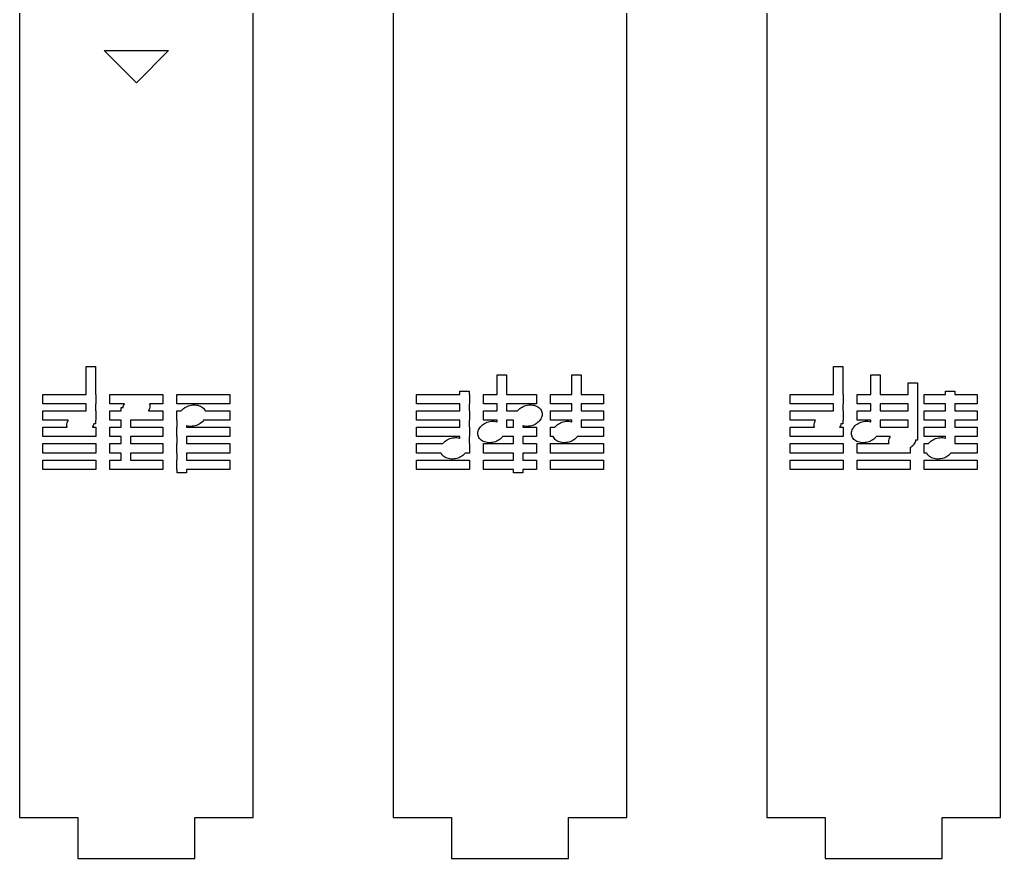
# Model space of a CAD drawing. Header units: metres. Extents: x -12 to 180, y -1275 to 154.
# Drawn here: x 0 to 84, y -773.5 to -701.7 of the extents above; entities that cross this region are included whole.
import ezdxf

# ---------------------------------------------------------------- set-up
doc = ezdxf.new("R2010")
doc.units = ezdxf.units.M

msp = doc.modelspace()

# ---------------------------------------------------------------- linework, layer by layer
for p, q in [((0, -620.022), (0, -770.022)), ((20, -770.022), (20, -620.022)), ((32, -620.022), (32, -770.022)), ((52, -770.022), (52, -620.022)), ((64, -620.022), (64, -770.022)), ((84, -770.022), (84, -620.022)), ((7.25, -704.372), (12.75, -704.372)), ((10, -707.122), (7.25, -704.372)), ((12.75, -704.372), (10, -707.122)), ((5.70001, -733.822), (5.70001, -731.422)), ((5.70001, -731.422), (6.5, -731.422)), ((6.5, -731.422), (6.5, -733.822)), ((69.7, -733.822), (69.7, -731.422)), ((69.7, -731.422), (70.5, -731.422)), ((70.5, -731.422), (70.5, -733.822)), ((40.9, -733.822), (40.9, -732.122)), ((40.9, -732.122), (41.7, -732.122)), ((41.7, -732.122), (41.7, -733.822)), ((47.3, -733.822), (47.3, -732.122)), ((47.3, -732.122), (48.1, -732.122)), ((48.1, -732.122), (48.1, -733.822)), ((72.9, -733.822), (72.9, -732.122)), ((72.9, -732.122), (73.7, -732.122)), ((73.7, -732.122), (73.7, -733.822)), ((76.1, -733.822), (76.1, -732.822)), ((76.1, -732.822), (76.9, -732.822)), ((76.9, -732.822), (76.9, -737.722)), ((2, -734.622), (2, -733.822)), ((2, -733.822), (5.70001, -733.822)), ((6.5, -733.822), (6.53334, -733.822)), ((6.53334, -733.822), (6.53334, -734.622)), ((7.73334, -734.622), (7.73334, -733.822)), ((7.73334, -733.822), (12.2667, -733.822)), ((12.2667, -733.822), (12.2667, -734.622)), ((13.4667, -734.622), (13.4667, -733.822)), ((13.4667, -733.822), (18, -733.822)), ((18, -733.822), (18, -734.622)), ((34, -734.622), (34, -733.822)), ((34, -733.822), (37.7, -733.822)), ((37.7, -733.822), (37.7, -733.522)), ((37.7, -733.522), (38.5, -733.522)), ((38.5, -733.522), (38.5, -733.822)), ((38.5, -733.822), (38.5333, -733.822)), ((38.5333, -733.822), (38.5333, -734.622)), ((39.7333, -734.622), (39.7333, -733.822)), ((39.7333, -733.822), (40.9, -733.822)), ((41.7, -733.822), (44.2667, -733.822)), ((44.2667, -733.822), (44.2667, -734.622)), ((45.4667, -734.622), (45.4667, -733.822)), ((45.4667, -733.822), (47.3, -733.822)), ((48.1, -733.822), (50, -733.822)), ((50, -733.822), (50, -734.622)), ((66, -734.622), (66, -733.822)), ((66, -733.822), (69.7, -733.822)), ((70.5, -733.822), (70.5333, -733.822)), ((70.5333, -733.822), (70.5333, -734.622)), ((71.7333, -734.622), (71.7333, -733.822)), ((71.7333, -733.822), (72.9, -733.822)), ((73.7, -733.822), (76.1, -733.822)), ((77.4667, -734.622), (77.4667, -733.822)), ((77.4667, -733.822), (79.3, -733.822)), ((79.3, -733.822), (79.3, -733.522)), ((79.3, -733.522), (80.1, -733.522)), ((80.1, -733.522), (80.1, -733.822)), ((80.1, -733.822), (82, -733.822)), ((82, -733.822), (82, -734.622)), ((5.70001, -734.622), (2, -734.622)), ((5.70001, -735.222), (5.70001, -734.622)), ((6.53334, -734.622), (6.5, -734.622)), ((6.5, -734.622), (6.5, -735.222)), ((8.9696, -734.622), (7.73334, -734.622)), ((8.70001, -735.222), (8.70001, -734.922)), ((8.70001, -734.922), (8.85715, -734.922)), ((8.85715, -734.922), (8.87283, -734.845)), ((8.87283, -734.845), (8.90482, -734.75)), ((8.90482, -734.75), (8.94879, -734.656)), ((8.94879, -734.656), (8.9696, -734.622)), ((11.1272, -734.999), (11.0952, -735.095)), ((11.1468, -734.903), (11.1272, -734.999)), ((12.2667, -734.622), (11.1307, -734.622)), ((11.1307, -734.622), (11.1483, -734.712)), ((11.1539, -734.807), (11.1468, -734.903)), ((11.1483, -734.712), (11.1539, -734.807)), ((18, -734.622), (13.4667, -734.622)), ((14.0332, -735.021), (14.1275, -734.951)), ((14.1275, -734.951), (14.2292, -734.889)), ((14.2292, -734.889), (14.3372, -734.835)), ((14.3372, -734.835), (14.4502, -734.789)), ((14.4502, -734.789), (14.5671, -734.753)), ((14.5671, -734.753), (14.6865, -734.726)), ((14.6865, -734.726), (14.8071, -734.709)), ((14.8071, -734.709), (14.9277, -734.702)), ((14.9277, -734.702), (15.0468, -734.705)), ((15.0468, -734.705), (15.1633, -734.718)), ((15.1633, -734.718), (15.2758, -734.741)), ((15.2758, -734.741), (15.3831, -734.774)), ((15.3831, -734.774), (15.484, -734.815)), ((15.484, -734.815), (15.5774, -734.866)), ((15.5774, -734.866), (15.6622, -734.925)), ((15.6622, -734.925), (15.7377, -734.992)), ((15.7377, -734.992), (15.8028, -735.066)), ((37.7, -734.622), (34, -734.622)), ((37.7, -735.222), (37.7, -734.622)), ((38.5333, -734.622), (38.5, -734.622)), ((38.5, -734.622), (38.5, -735.222)), ((40.9, -734.622), (39.7333, -734.622)), ((40.9, -735.222), (40.9, -734.622)), ((44.2667, -734.622), (41.7, -734.622)), ((41.7, -734.622), (41.7, -735.222)), ((42.8332, -735.021), (42.9275, -734.951)), ((42.9275, -734.951), (43.0292, -734.889)), ((43.0292, -734.889), (43.1372, -734.835)), ((43.1372, -734.835), (43.2502, -734.789)), ((43.2502, -734.789), (43.3671, -734.753)), ((43.3671, -734.753), (43.4865, -734.726)), ((43.4865, -734.726), (43.6071, -734.709)), ((43.6071, -734.709), (43.7277, -734.702)), ((43.7277, -734.702), (43.8468, -734.705)), ((43.8468, -734.705), (43.9633, -734.718)), ((43.9633, -734.718), (44.0758, -734.741)), ((44.0758, -734.741), (44.1831, -734.774)), ((44.1831, -734.774), (44.284, -734.815)), ((44.284, -734.815), (44.3774, -734.866)), ((44.3774, -734.866), (44.4622, -734.925)), ((44.4622, -734.925), (44.5377, -734.992)), ((44.5377, -734.992), (44.6028, -735.066)), ((47.3, -734.622), (45.4667, -734.622)), ((47.3, -735.222), (47.3, -734.622)), ((50, -734.622), (48.1, -734.622)), ((48.1, -734.622), (48.1, -735.222)), ((69.7, -734.622), (66, -734.622)), ((69.7, -735.222), (69.7, -734.622)), ((70.5333, -734.622), (70.5, -734.622)), ((70.5, -734.622), (70.5, -735.222)), ((72.9, -734.622), (71.7333, -734.622)), ((72.9, -735.222), (72.9, -734.622)), ((76.1, -734.622), (73.7, -734.622)), ((73.7, -734.622), (73.7, -735.222)), ((76.1, -735.222), (76.1, -734.622)), ((79.3, -734.622), (77.4667, -734.622)), ((79.3, -735.222), (79.3, -734.622)), ((82, -734.622), (80.1, -734.622)), ((80.1, -734.622), (80.1, -735.222)), ((2, -736.022), (2, -735.222)), ((2, -735.222), (5.70001, -735.222)), ((6.5, -735.222), (6.53334, -735.222)), ((6.53334, -735.222), (6.53334, -736.022)), ((7.73334, -736.022), (7.73334, -735.222)), ((7.73334, -735.222), (8.70001, -735.222)), ((11.0512, -735.188), (11.0304, -735.222)), ((11.0304, -735.222), (12.2667, -735.222)), ((11.0952, -735.095), (11.0512, -735.188)), ((12.2667, -735.222), (12.2667, -736.022)), ((13.4667, -736.022), (13.4667, -735.222)), ((13.4667, -735.222), (13.8374, -735.222)), ((13.8374, -735.222), (13.8707, -735.179)), ((13.8707, -735.179), (13.9473, -735.097)), ((13.9473, -735.097), (14.0332, -735.021)), ((15.8028, -735.066), (15.857, -735.145)), ((15.857, -735.145), (15.8956, -735.222)), ((15.8956, -735.222), (18, -735.222)), ((18, -735.222), (18, -736.022)), ((34, -736.022), (34, -735.222)), ((34, -735.222), (37.7, -735.222)), ((38.5, -735.222), (38.5333, -735.222)), ((38.5333, -735.222), (38.5333, -736.022)), ((39.7333, -736.022), (39.7333, -735.222)), ((39.7333, -735.222), (40.9, -735.222)), ((41.7, -735.222), (42.6375, -735.222)), ((42.6375, -735.222), (42.6707, -735.179)), ((42.6707, -735.179), (42.7473, -735.097)), ((42.7473, -735.097), (42.8332, -735.021)), ((44.6028, -735.066), (44.657, -735.145)), ((44.6952, -735.795), (44.6512, -735.888)), ((44.657, -735.145), (44.6996, -735.23)), ((44.7272, -735.699), (44.6952, -735.795)), ((44.6996, -735.23), (44.7301, -735.319)), ((44.7468, -735.603), (44.7272, -735.699)), ((44.7301, -735.319), (44.7483, -735.412)), ((44.7538, -735.507), (44.7468, -735.603)), ((44.7483, -735.412), (44.7538, -735.507)), ((45.4667, -736.022), (45.4667, -735.222)), ((45.4667, -735.222), (47.3, -735.222)), ((48.1, -735.222), (50, -735.222)), ((50, -735.222), (50, -736.022)), ((66, -736.022), (66, -735.222)), ((66, -735.222), (69.7, -735.222)), ((70.5, -735.222), (70.5333, -735.222)), ((70.5333, -735.222), (70.5333, -736.022)), ((71.7333, -736.022), (71.7333, -735.222)), ((71.7333, -735.222), (72.9, -735.222)), ((73.7, -735.222), (76.1, -735.222)), ((77.4667, -736.022), (77.4667, -735.222)), ((77.4667, -735.222), (79.3, -735.222)), ((80.1, -735.222), (82, -735.222)), ((82, -735.222), (82, -736.022)), ((4.16962, -736.022), (2, -736.022)), ((2, -737.422), (2, -736.622)), ((2, -736.622), (4.06934, -736.622)), ((4.04616, -736.438), (4.05322, -736.342)), ((4.05173, -736.532), (4.04616, -736.438)), ((4.06934, -736.622), (4.05173, -736.532)), ((4.05322, -736.342), (4.07285, -736.245)), ((4.07285, -736.245), (4.10483, -736.15)), ((4.10483, -736.15), (4.1488, -736.056)), ((4.1488, -736.056), (4.16962, -736.022)), ((6.25122, -736.588), (6.23041, -736.622)), ((6.23041, -736.622), (6.53334, -736.622)), ((6.2952, -736.495), (6.25122, -736.588)), ((6.32718, -736.399), (6.2952, -736.495)), ((6.34286, -736.322), (6.32718, -736.399)), ((6.5, -736.322), (6.34286, -736.322)), ((6.53334, -736.022), (6.5, -736.022)), ((6.5, -736.022), (6.5, -736.322)), ((6.53334, -736.622), (6.53334, -737.422)), ((8.70001, -736.022), (7.73334, -736.022)), ((7.73334, -737.422), (7.73334, -736.622)), ((7.73334, -736.622), (8.70001, -736.622)), ((8.70001, -736.622), (8.70001, -736.022)), ((12.2667, -736.022), (9.5, -736.022)), ((9.5, -736.022), (9.5, -736.622)), ((9.5, -736.622), (12.2667, -736.622)), ((12.2667, -736.622), (12.2667, -737.422)), ((13.5, -736.022), (13.4667, -736.022)), ((13.4667, -737.422), (13.4667, -736.622)), ((13.4667, -736.622), (13.5, -736.622)), ((13.5, -736.622), (13.5, -736.022)), ((14.3242, -736.503), (14.3, -736.496)), ((14.3, -736.496), (14.3, -736.622)), ((14.3, -736.622), (18, -736.622)), ((14.4367, -736.526), (14.3242, -736.503)), ((14.5531, -736.54), (14.4367, -736.526)), ((14.6723, -736.543), (14.5531, -736.54)), ((14.7929, -736.535), (14.6723, -736.543)), ((14.9135, -736.518), (14.7929, -736.535)), ((15.0329, -736.492), (14.9135, -736.518)), ((15.1498, -736.455), (15.0329, -736.492)), ((15.2628, -736.41), (15.1498, -736.455)), ((15.3707, -736.355), (15.2628, -736.41)), ((15.4724, -736.293), (15.3707, -736.355)), ((15.5668, -736.224), (15.4724, -736.293)), ((15.6527, -736.148), (15.5668, -736.224)), ((15.7293, -736.066), (15.6527, -736.148)), ((15.7625, -736.022), (15.7293, -736.066)), ((18, -736.022), (15.7625, -736.022)), ((18, -736.622), (18, -737.422)), ((37.7, -736.022), (34, -736.022)), ((34, -737.422), (34, -736.622)), ((34, -736.622), (37.7, -736.622)), ((37.7, -736.622), (37.7, -736.022)), ((38.5333, -736.022), (38.5, -736.022)), ((38.5, -736.022), (38.5, -736.622)), ((38.5, -736.622), (38.5333, -736.622)), ((38.5333, -736.622), (38.5333, -737.422)), ((39.3488, -736.756), (39.4043, -736.666)), ((39.4043, -736.666), (39.4707, -736.579)), ((39.4707, -736.579), (39.5473, -736.497)), ((39.5473, -736.497), (39.6332, -736.421)), ((39.6332, -736.421), (39.7276, -736.351)), ((39.7276, -736.351), (39.8293, -736.289)), ((40.9, -736.022), (39.7333, -736.022)), ((39.8293, -736.289), (39.9372, -736.235)), ((39.9372, -736.235), (40.0502, -736.189)), ((40.0502, -736.189), (40.1671, -736.153)), ((40.1671, -736.153), (40.2865, -736.126)), ((40.2865, -736.126), (40.4071, -736.109)), ((40.4071, -736.109), (40.5277, -736.102)), ((40.5277, -736.102), (40.6469, -736.105)), ((40.6469, -736.105), (40.7633, -736.118)), ((40.7633, -736.118), (40.8758, -736.141)), ((40.8758, -736.141), (40.9, -736.148)), ((40.9, -736.148), (40.9, -736.022)), ((42.3, -736.022), (41.7, -736.022)), ((41.7, -736.022), (41.7, -736.622)), ((41.7, -736.622), (42.3, -736.622)), ((42.3, -736.622), (42.3, -736.022)), ((43.1242, -736.503), (43.1, -736.496)), ((43.1, -736.496), (43.1, -736.622)), ((43.1, -736.622), (44.2667, -736.622)), ((43.2367, -736.526), (43.1242, -736.503)), ((43.3531, -736.54), (43.2367, -736.526)), ((43.4723, -736.543), (43.3531, -736.54)), ((43.5929, -736.535), (43.4723, -736.543)), ((43.7135, -736.518), (43.5929, -736.535)), ((43.8329, -736.492), (43.7135, -736.518)), ((43.9498, -736.455), (43.8329, -736.492)), ((44.0628, -736.41), (43.9498, -736.455)), ((44.1707, -736.355), (44.0628, -736.41)), ((44.2724, -736.293), (44.1707, -736.355)), ((44.2667, -736.622), (44.2667, -737.422)), ((44.3668, -736.224), (44.2724, -736.293)), ((44.4527, -736.148), (44.3668, -736.224)), ((44.5293, -736.066), (44.4527, -736.148)), ((44.5957, -735.979), (44.5293, -736.066)), ((44.6512, -735.888), (44.5957, -735.979)), ((47.3, -736.022), (45.4667, -736.022)), ((45.4667, -737.422), (45.4667, -736.622)), ((45.4667, -736.622), (45.8374, -736.622)), ((45.8374, -736.622), (45.8707, -736.579)), ((45.8707, -736.579), (45.9473, -736.497)), ((45.9473, -736.497), (46.0332, -736.421)), ((46.0332, -736.421), (46.1275, -736.351)), ((46.1275, -736.351), (46.2292, -736.289)), ((46.2292, -736.289), (46.3372, -736.235)), ((46.3372, -736.235), (46.4502, -736.189)), ((46.4502, -736.189), (46.5671, -736.153)), ((46.5671, -736.153), (46.6865, -736.126)), ((46.6865, -736.126), (46.8071, -736.109)), ((46.8071, -736.109), (46.9277, -736.102)), ((46.9277, -736.102), (47.0468, -736.105)), ((47.0468, -736.105), (47.1633, -736.118)), ((47.1633, -736.118), (47.2758, -736.141)), ((47.2758, -736.141), (47.3, -736.148)), ((47.3, -736.148), (47.3, -736.022)), ((50, -736.022), (48.1, -736.022)), ((48.1, -736.022), (48.1, -736.622)), ((48.1, -736.622), (50, -736.622)), ((50, -736.622), (50, -737.422)), ((68.1696, -736.022), (66, -736.022)), ((66, -737.422), (66, -736.622)), ((66, -736.622), (68.0693, -736.622)), ((68.0462, -736.438), (68.0532, -736.342)), ((68.0517, -736.532), (68.0462, -736.438)), ((68.0693, -736.622), (68.0517, -736.532)), ((68.0532, -736.342), (68.0728, -736.245)), ((68.0728, -736.245), (68.1048, -736.15)), ((68.1048, -736.15), (68.1488, -736.056)), ((68.1488, -736.056), (68.1696, -736.022)), ((70.2512, -736.588), (70.2304, -736.622)), ((70.2304, -736.622), (70.5333, -736.622)), ((70.2952, -736.495), (70.2512, -736.588)), ((70.3272, -736.399), (70.2952, -736.495)), ((70.3429, -736.322), (70.3272, -736.399)), ((70.5, -736.322), (70.3429, -736.322)), ((70.5333, -736.022), (70.5, -736.022)), ((70.5, -736.022), (70.5, -736.322)), ((70.5333, -736.622), (70.5333, -737.422)), ((71.3488, -736.756), (71.4043, -736.666)), ((71.4043, -736.666), (71.4707, -736.579)), ((71.4707, -736.579), (71.5473, -736.497)), ((71.5473, -736.497), (71.6332, -736.421)), ((71.6332, -736.421), (71.7276, -736.351)), ((71.7276, -736.351), (71.8293, -736.289)), ((72.9, -736.022), (71.7333, -736.022)), ((71.8293, -736.289), (71.9372, -736.235)), ((71.9372, -736.235), (72.0502, -736.189)), ((72.0502, -736.189), (72.1671, -736.153)), ((72.1671, -736.153), (72.2865, -736.126)), ((72.2865, -736.126), (72.4071, -736.109)), ((72.4071, -736.109), (72.5277, -736.102)), ((72.5277, -736.102), (72.6469, -736.105)), ((72.6469, -736.105), (72.7633, -736.118)), ((72.7633, -736.118), (72.8758, -736.141)), ((72.8758, -736.141), (72.9, -736.148)), ((72.9, -736.148), (72.9, -736.022)), ((76.1, -736.022), (73.7, -736.022)), ((73.7, -736.022), (73.7, -736.622)), ((73.7, -736.622), (76.1, -736.622)), ((76.1, -736.622), (76.1, -736.022)), ((79.3, -736.022), (77.4667, -736.022)), ((77.4667, -737.422), (77.4667, -736.622)), ((77.4667, -736.622), (79.3, -736.622)), ((79.3, -736.622), (79.3, -736.022)), ((82, -736.022), (80.1, -736.022)), ((80.1, -736.022), (80.1, -736.622)), ((80.1, -736.622), (82, -736.622)), ((82, -736.622), (82, -737.422)), ((6.53334, -737.422), (2, -737.422)), ((8.70001, -737.422), (7.73334, -737.422)), ((8.70001, -738.022), (8.70001, -737.422)), ((12.2667, -737.422), (9.5, -737.422)), ((9.5, -737.422), (9.5, -738.022)), ((13.5, -737.422), (13.4667, -737.422)), ((13.5, -738.022), (13.5, -737.422)), ((18, -737.422), (14.3, -737.422)), ((14.3, -737.422), (14.3, -738.022)), ((37.7, -737.422), (34, -737.422)), ((37.0865, -737.526), (37.2071, -737.509)), ((37.2071, -737.509), (37.3277, -737.502)), ((37.3277, -737.502), (37.4469, -737.505)), ((37.4469, -737.505), (37.5633, -737.518)), ((37.5633, -737.518), (37.6758, -737.541)), ((37.7, -737.548), (37.7, -737.422)), ((38.5333, -737.422), (38.5, -737.422)), ((38.5, -737.422), (38.5, -738.022)), ((39.2462, -737.138), (39.2532, -737.042)), ((39.2517, -737.232), (39.2462, -737.138)), ((39.2699, -737.325), (39.2517, -737.232)), ((39.2532, -737.042), (39.2728, -736.945)), ((39.3004, -737.414), (39.2699, -737.325)), ((39.2728, -736.945), (39.3048, -736.85)), ((39.343, -737.499), (39.3004, -737.414)), ((39.3048, -736.85), (39.3488, -736.756)), ((39.3972, -737.579), (39.343, -737.499)), ((41.3293, -737.466), (41.2527, -737.548)), ((41.3625, -737.422), (41.3293, -737.466)), ((42.3, -737.422), (41.3625, -737.422)), ((42.3, -738.022), (42.3, -737.422)), ((44.2667, -737.422), (43.1, -737.422)), ((43.1, -737.422), (43.1, -738.022)), ((45.7044, -737.422), (45.4667, -737.422)), ((45.743, -737.499), (45.7044, -737.422)), ((45.7971, -737.579), (45.743, -737.499)), ((47.7293, -737.466), (47.6527, -737.548)), ((47.7625, -737.422), (47.7293, -737.466)), ((50, -737.422), (47.7625, -737.422)), ((70.5333, -737.422), (66, -737.422)), ((71.2462, -737.138), (71.2532, -737.042)), ((71.2517, -737.232), (71.2462, -737.138)), ((71.2699, -737.325), (71.2517, -737.232)), ((71.2532, -737.042), (71.2728, -736.945)), ((71.3004, -737.414), (71.2699, -737.325)), ((71.2728, -736.945), (71.3048, -736.85)), ((71.343, -737.499), (71.3004, -737.414)), ((71.3048, -736.85), (71.3488, -736.756)), ((71.3972, -737.579), (71.343, -737.499)), ((73.3293, -737.466), (73.2527, -737.548)), ((73.3625, -737.422), (73.3293, -737.466)), ((74.5696, -737.422), (73.3625, -737.422)), ((74.5048, -737.55), (74.5488, -737.456)), ((74.5488, -737.456), (74.5696, -737.422)), ((79.3, -737.422), (77.4667, -737.422)), ((78.6865, -737.526), (78.8071, -737.509)), ((78.8071, -737.509), (78.9277, -737.502)), ((78.9277, -737.502), (79.0468, -737.505)), ((79.0468, -737.505), (79.1633, -737.518)), ((79.1633, -737.518), (79.2758, -737.541)), ((79.3, -737.548), (79.3, -737.422)), ((82, -737.422), (80.1, -737.422)), ((80.1, -737.422), (80.1, -738.022)), ((2, -738.822), (2, -738.022)), ((2, -738.022), (6.53334, -738.022)), ((6.53334, -738.022), (6.53334, -738.822)), ((7.73334, -738.822), (7.73334, -738.022)), ((7.73334, -738.022), (8.70001, -738.022)), ((9.5, -738.022), (12.2667, -738.022)), ((12.2667, -738.022), (12.2667, -738.822)), ((13.4667, -738.822), (13.4667, -738.022)), ((13.4667, -738.022), (13.5, -738.022)), ((14.3, -738.022), (18, -738.022)), ((18, -738.022), (18, -738.822)), ((34, -738.822), (34, -738.022)), ((34, -738.022), (36.2375, -738.022)), ((36.2375, -738.022), (36.2707, -737.979)), ((36.2707, -737.979), (36.3473, -737.897)), ((36.3473, -737.897), (36.4332, -737.821)), ((36.4332, -737.821), (36.5276, -737.751)), ((36.5276, -737.751), (36.6293, -737.689)), ((36.6293, -737.689), (36.7372, -737.635)), ((36.7372, -737.635), (36.8502, -737.589)), ((36.8502, -737.589), (36.9671, -737.553)), ((36.9671, -737.553), (37.0865, -737.526)), ((37.6758, -737.541), (37.7, -737.548)), ((38.5, -738.022), (38.5333, -738.022)), ((38.5333, -738.022), (38.5333, -738.822)), ((39.4623, -737.652), (39.3972, -737.579)), ((39.5378, -737.719), (39.4623, -737.652)), ((39.6226, -737.778), (39.5378, -737.719)), ((39.716, -737.829), (39.6226, -737.778)), ((39.8169, -737.871), (39.716, -737.829)), ((39.7333, -738.822), (39.7333, -738.022)), ((39.7333, -738.022), (42.3, -738.022)), ((39.9242, -737.903), (39.8169, -737.871)), ((40.0367, -737.926), (39.9242, -737.903)), ((40.1532, -737.94), (40.0367, -737.926)), ((40.2723, -737.943), (40.1532, -737.94)), ((40.3929, -737.935), (40.2723, -737.943)), ((40.5135, -737.918), (40.3929, -737.935)), ((40.6329, -737.892), (40.5135, -737.918)), ((40.7498, -737.855), (40.6329, -737.892)), ((40.8628, -737.81), (40.7498, -737.855)), ((40.9708, -737.755), (40.8628, -737.81)), ((41.0725, -737.693), (40.9708, -737.755)), ((41.1668, -737.624), (41.0725, -737.693)), ((41.2527, -737.548), (41.1668, -737.624)), ((43.1, -738.022), (44.2667, -738.022)), ((44.2667, -738.022), (44.2667, -738.822)), ((45.4667, -738.822), (45.4667, -738.022)), ((45.4667, -738.022), (50, -738.022)), ((45.8623, -737.652), (45.7971, -737.579)), ((45.9377, -737.719), (45.8623, -737.652)), ((46.0226, -737.778), (45.9377, -737.719)), ((46.116, -737.829), (46.0226, -737.778)), ((46.2169, -737.871), (46.116, -737.829)), ((46.3242, -737.903), (46.2169, -737.871)), ((46.4367, -737.926), (46.3242, -737.903)), ((46.5531, -737.94), (46.4367, -737.926)), ((46.6723, -737.943), (46.5531, -737.94)), ((46.7929, -737.935), (46.6723, -737.943)), ((46.9135, -737.918), (46.7929, -737.935)), ((47.0329, -737.892), (46.9135, -737.918)), ((47.1498, -737.855), (47.0329, -737.892)), ((47.2628, -737.81), (47.1498, -737.855)), ((47.3707, -737.755), (47.2628, -737.81)), ((47.4724, -737.693), (47.3707, -737.755)), ((47.5668, -737.624), (47.4724, -737.693)), ((47.6527, -737.548), (47.5668, -737.624)), ((50, -738.022), (50, -738.822)), ((66, -738.822), (66, -738.022)), ((66, -738.022), (70.5333, -738.022)), ((70.5333, -738.022), (70.5333, -738.822)), ((71.4623, -737.652), (71.3972, -737.579)), ((71.5378, -737.719), (71.4623, -737.652)), ((71.6226, -737.778), (71.5378, -737.719)), ((71.716, -737.829), (71.6226, -737.778)), ((71.8169, -737.871), (71.716, -737.829)), ((71.7333, -738.822), (71.7333, -738.022)), ((71.7333, -738.022), (74.4693, -738.022)), ((71.9242, -737.903), (71.8169, -737.871)), ((72.0367, -737.926), (71.9242, -737.903)), ((72.1532, -737.94), (72.0367, -737.926)), ((72.2723, -737.943), (72.1532, -737.94)), ((72.3929, -737.935), (72.2723, -737.943)), ((72.5135, -737.918), (72.3929, -737.935)), ((72.6329, -737.892), (72.5135, -737.918)), ((72.7498, -737.855), (72.6329, -737.892)), ((72.8628, -737.81), (72.7498, -737.855)), ((72.9708, -737.755), (72.8628, -737.81)), ((73.0725, -737.693), (72.9708, -737.755)), ((73.1668, -737.624), (73.0725, -737.693)), ((73.2527, -737.548), (73.1668, -737.624)), ((74.4461, -737.838), (74.4532, -737.742)), ((74.4517, -737.932), (74.4461, -737.838)), ((74.4693, -738.022), (74.4517, -737.932)), ((74.4532, -737.742), (74.4728, -737.645)), ((74.4728, -737.645), (74.5048, -737.55)), ((76.3668, -738.324), (76.2724, -738.393)), ((76.4527, -738.247), (76.3668, -738.324)), ((76.5293, -738.166), (76.4527, -738.247)), ((76.5957, -738.079), (76.5293, -738.166)), ((76.6512, -737.988), (76.5957, -738.079)), ((76.6952, -737.895), (76.6512, -737.988)), ((76.7272, -737.799), (76.6952, -737.895)), ((76.7428, -737.722), (76.7272, -737.799)), ((76.9, -737.722), (76.7428, -737.722)), ((77.4667, -738.822), (77.4667, -738.022)), ((77.4667, -738.022), (77.8374, -738.022)), ((77.8374, -738.022), (77.8707, -737.979)), ((77.8707, -737.979), (77.9473, -737.897)), ((77.9473, -737.897), (78.0332, -737.821)), ((78.0332, -737.821), (78.1275, -737.751)), ((78.1275, -737.751), (78.2292, -737.689)), ((78.2292, -737.689), (78.3372, -737.635)), ((78.3372, -737.635), (78.4502, -737.589)), ((78.4502, -737.589), (78.5671, -737.553)), ((78.5671, -737.553), (78.6865, -737.526)), ((79.2758, -737.541), (79.3, -737.548)), ((80.1, -738.022), (82, -738.022)), ((82, -738.022), (82, -738.822)), ((6.53334, -738.822), (2, -738.822)), ((8.70001, -738.822), (7.73334, -738.822)), ((8.70001, -739.422), (8.70001, -738.822)), ((12.2667, -738.822), (9.5, -738.822)), ((9.5, -738.822), (9.5, -739.422)), ((13.5, -738.822), (13.4667, -738.822)), ((13.5, -739.422), (13.5, -738.822)), ((18, -738.822), (14.3, -738.822)), ((14.3, -738.822), (14.3, -739.422)), ((36.1044, -738.822), (34, -738.822)), ((36.143, -738.899), (36.1044, -738.822)), ((36.1972, -738.979), (36.143, -738.899)), ((36.2623, -739.052), (36.1972, -738.979)), ((36.3378, -739.119), (36.2623, -739.052)), ((36.4226, -739.178), (36.3378, -739.119)), ((36.516, -739.229), (36.4226, -739.178)), ((37.7708, -739.155), (37.6628, -739.21)), ((37.8725, -739.093), (37.7708, -739.155)), ((37.9668, -739.024), (37.8725, -739.093)), ((38.0527, -738.947), (37.9668, -739.024)), ((38.1293, -738.866), (38.0527, -738.947)), ((38.1626, -738.822), (38.1293, -738.866)), ((38.5333, -738.822), (38.1626, -738.822)), ((42.3, -738.822), (39.7333, -738.822)), ((42.3, -739.422), (42.3, -738.822)), ((44.2667, -738.822), (43.1, -738.822)), ((43.1, -738.822), (43.1, -739.422)), ((50, -738.822), (45.4667, -738.822)), ((70.5333, -738.822), (66, -738.822)), ((76.2667, -738.822), (71.7333, -738.822)), ((76.2724, -738.393), (76.2667, -738.397)), ((76.2667, -738.397), (76.2667, -738.822)), ((77.7044, -738.822), (77.4667, -738.822)), ((77.743, -738.899), (77.7044, -738.822)), ((77.7971, -738.979), (77.743, -738.899)), ((77.8623, -739.052), (77.7971, -738.979)), ((77.9377, -739.119), (77.8623, -739.052)), ((78.0226, -739.178), (77.9377, -739.119)), ((78.116, -739.229), (78.0226, -739.178)), ((79.3707, -739.155), (79.2628, -739.21)), ((79.4724, -739.093), (79.3707, -739.155)), ((79.5668, -739.024), (79.4724, -739.093)), ((79.6527, -738.947), (79.5668, -739.024)), ((79.7293, -738.866), (79.6527, -738.947)), ((79.7625, -738.822), (79.7293, -738.866)), ((82, -738.822), (79.7625, -738.822)), ((2, -740.222), (2, -739.422)), ((2, -739.422), (6.53334, -739.422)), ((6.53334, -739.422), (6.53334, -740.222)), ((7.73334, -740.222), (7.73334, -739.422)), ((7.73334, -739.422), (8.70001, -739.422)), ((9.5, -739.422), (12.2667, -739.422)), ((12.2667, -739.422), (12.2667, -740.222)), ((13.4667, -740.222), (13.4667, -739.422)), ((13.4667, -739.422), (13.5, -739.422)), ((14.3, -739.422), (18, -739.422)), ((18, -739.422), (18, -740.222)), ((34, -740.222), (34, -739.422)), ((34, -739.422), (38.5333, -739.422)), ((36.6169, -739.271), (36.516, -739.229)), ((36.7242, -739.303), (36.6169, -739.271)), ((36.8367, -739.326), (36.7242, -739.303)), ((36.9532, -739.34), (36.8367, -739.326)), ((37.0723, -739.343), (36.9532, -739.34)), ((37.1929, -739.335), (37.0723, -739.343)), ((37.3135, -739.318), (37.1929, -739.335)), ((37.4329, -739.292), (37.3135, -739.318)), ((37.5498, -739.255), (37.4329, -739.292)), ((37.6628, -739.21), (37.5498, -739.255)), ((38.5333, -739.422), (38.5333, -740.222)), ((39.7333, -740.222), (39.7333, -739.422)), ((39.7333, -739.422), (42.3, -739.422)), ((43.1, -739.422), (44.2667, -739.422)), ((44.2667, -739.422), (44.2667, -740.222)), ((45.4667, -740.222), (45.4667, -739.422)), ((45.4667, -739.422), (50, -739.422)), ((50, -739.422), (50, -740.222)), ((66, -740.222), (66, -739.422)), ((66, -739.422), (70.5333, -739.422)), ((70.5333, -739.422), (70.5333, -740.222)), ((71.7333, -740.222), (71.7333, -739.422)), ((71.7333, -739.422), (76.2667, -739.422)), ((76.2667, -739.422), (76.2667, -740.222)), ((77.4667, -740.222), (77.4667, -739.422)), ((77.4667, -739.422), (82, -739.422)), ((78.2169, -739.271), (78.116, -739.229)), ((78.3242, -739.303), (78.2169, -739.271)), ((78.4367, -739.326), (78.3242, -739.303)), ((78.5531, -739.34), (78.4367, -739.326)), ((78.6723, -739.343), (78.5531, -739.34)), ((78.7929, -739.335), (78.6723, -739.343)), ((78.9135, -739.318), (78.7929, -739.335)), ((79.0329, -739.292), (78.9135, -739.318)), ((79.1498, -739.255), (79.0329, -739.292)), ((79.2628, -739.21), (79.1498, -739.255)), ((82, -739.422), (82, -740.222)), ((6.53334, -740.222), (2, -740.222)), ((12.2667, -740.222), (7.73334, -740.222)), ((13.5, -740.222), (13.4667, -740.222)), ((13.5, -740.522), (13.5, -740.222)), ((14.3, -740.522), (13.5, -740.522)), ((18, -740.222), (14.3, -740.222)), ((14.3, -740.222), (14.3, -740.522)), ((38.5333, -740.222), (34, -740.222)), ((42.3, -740.222), (39.7333, -740.222)), ((42.3, -740.522), (42.3, -740.222)), ((43.1, -740.522), (42.3, -740.522)), ((44.2667, -740.222), (43.1, -740.222)), ((43.1, -740.222), (43.1, -740.522)), ((50, -740.222), (45.4667, -740.222)), ((70.5333, -740.222), (66, -740.222)), ((76.2667, -740.222), (71.7333, -740.222)), ((82, -740.222), (77.4667, -740.222)), ((0, -770.022), (5, -770.022)), ((5, -770.022), (5, -773.522)), ((15, -770.022), (20, -770.022)), ((15, -773.522), (15, -770.022)), ((32, -770.022), (37, -770.022)), ((37, -770.022), (37, -773.522)), ((47, -770.022), (52, -770.022)), ((47, -773.522), (47, -770.022)), ((64, -770.022), (69, -770.022)), ((69, -770.022), (69, -773.522)), ((79, -770.022), (84, -770.022)), ((79, -773.522), (79, -770.022)), ((5, -773.522), (15, -773.522)), ((37, -773.522), (47, -773.522)), ((69, -773.522), (79, -773.522))]:
    msp.add_line(p, q)

doc.saveas('drawing.dxf')
